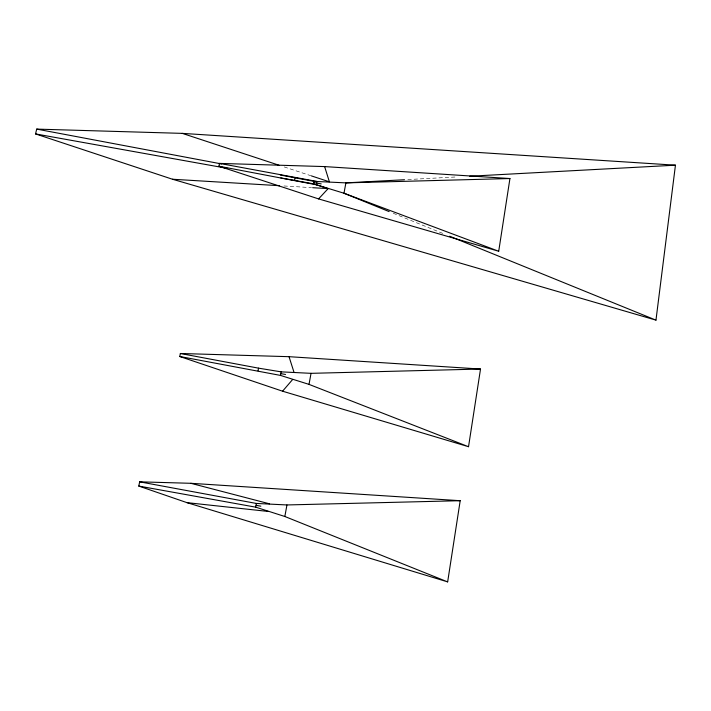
<?xml version="1.0" encoding="UTF-8"?>
<svg xmlns="http://www.w3.org/2000/svg" width="711" height="711" viewBox="0 0 711 711"><rect width="100%" height="100%" fill="white"/><g stroke="black" fill="none" stroke-linecap="round" stroke-linejoin="round"><path stroke-width="0.53" stroke-dasharray="3.56 2.67" d="M407.821 179.554L457.582 176.888M283.973 185.971L311.569 187.633M284.204 166.934L311.525 175.937M393.254 213.273L443.54 233.723"/><path stroke-width="1.07" d="M655.969 320.137L675.45 165.183L182.283 133.375L36.705 129.109L35.55 133.917L172.489 179.243L655.969 320.137L449.69 236.23M447.654 581.891L460.195 500.704L190.841 483.302L139.667 481.836L138.787 486.066L186.975 502.65L447.654 581.891L284.844 516.497L255.702 507.165L138.787 486.066M468.531 446.712L480.52 369.045L289.03 356.682L180.372 353.491L179.759 356.495L282.569 391.201L468.531 446.712L309.018 384.384L280.481 375.408L179.759 356.495M498.713 251.25L509.938 178.541L324.625 166.587L219.495 163.397L218.917 166.205L318.572 198.911L498.713 251.25L343.991 193.232L316.342 184.771L218.917 166.205M284.844 516.497L286.951 504.952L460.195 500.704M309.018 384.384L311.036 373.337L480.52 369.045M255.702 507.165L256.395 503.45L286.951 504.952M280.481 375.408L281.147 371.853L311.036 373.337M316.342 184.771L316.964 181.438L219.495 163.397M312.671 187.695L328.127 188.628L313.569 183.838L314.031 181.367L345.884 182.878L509.938 178.541M258.031 370.804L258.537 368.156L281.147 371.853M294.621 180.283L295.092 177.803M282.569 391.201L292.63 379.505M318.572 198.911L328.118 188.628M404.497 179.732L345.884 182.878L343.991 193.232L389.148 211.602M469.749 176.23L675.45 165.183M172.489 179.243L279.556 185.704M186.975 502.65L268.118 511.431M313.8 182.603L321.212 183.9M280.818 373.63L285.52 374.475M35.55 133.917L227.44 168.374M280.863 177.963L313.569 183.838M256.049 505.308L260.857 506.179M139.667 481.836L256.395 503.45M180.372 353.491L258.537 368.156M36.705 129.109L221.592 163.948M280.321 175.022L314.031 181.367M190.841 483.302L269.531 503.823M182.283 133.375L278.952 165.21M311.525 175.937L329.389 181.82L324.625 166.587M289.03 356.682L293.981 372.235"/></g></svg>
